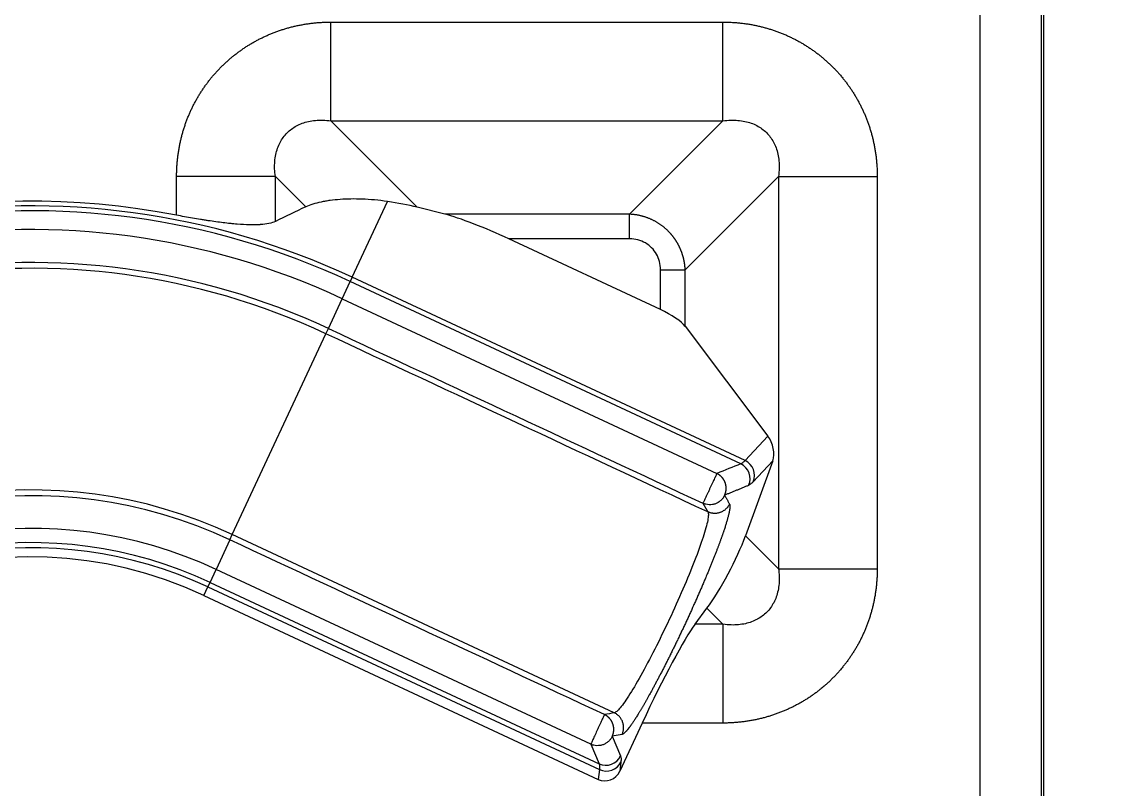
# Model space of a CAD drawing. Header units: millimetres. Extents: x -1286 to 291, y 5350 to 5880.
# Drawn here: x -252.12 to -218.93, y 5650.18 to 5673.81 of the extents above; entities that cross this region are included whole.
import ezdxf

# ---------------------------------------------------------------- set-up
doc = ezdxf.new("R2010")
doc.units = ezdxf.units.MM
doc.layers.add('粗实线层', color=7, linetype='Continuous', lineweight=35)

msp = doc.modelspace()

# ---------------------------------------------------------------- linework, layer by layer
at = {"layer": '粗实线层', "lineweight": 25}
for p, q in [((-220.719, 5632.528), (-220.719, 5677.863)), ((-220.643, 5632.644), (-220.643, 5677.94)), ((-222.599, 5632.105), (-222.6, 5676.972)), ((-242.597, 5673.798), (-230.525, 5673.798)), ((-239.937, 5668.098), (-242.597, 5670.757)), ((-242.597, 5670.757), (-230.525, 5670.757)), ((-233.398, 5667.884), (-230.525, 5670.757)), ((-247.348, 5667.854), (-247.348, 5669.047)), ((-243.371, 5668.11), (-244.308, 5669.047)), ((-244.308, 5667.663), (-244.308, 5669.047)), ((-231.688, 5666.174), (-228.815, 5669.047)), ((-228.815, 5669.047), (-228.815, 5656.975)), ((-225.774, 5669.047), (-225.774, 5656.975)), ((-241.939, 5665.946), (-240.853, 5668.276)), ((-239.088, 5667.884), (-239.937, 5668.098)), ((-233.398, 5667.884), (-239.088, 5667.884)), ((-232.448, 5664.948), (-237.114, 5667.124)), ((-233.398, 5667.124), (-237.114, 5667.124)), ((-241.939, 5665.946), (-242.002, 5665.81)), ((-229.841, 5660.304), (-241.939, 5665.946)), ((-232.448, 5664.948), (-232.448, 5666.174)), ((-231.688, 5664.434), (-231.688, 5666.174)), ((-242.248, 5665.284), (-242.002, 5665.81)), ((-229.976, 5660.203), (-242.002, 5665.81)), ((-242.675, 5664.367), (-242.248, 5665.284)), ((-242.248, 5665.284), (-230.712, 5659.905)), ((-245.633, 5658.024), (-242.751, 5664.206)), ((-242.751, 5664.206), (-242.675, 5664.367)), ((-231.688, 5664.434), (-229.138, 5661.056)), ((-229.138, 5661.056), (-229.841, 5660.304)), ((-228.989, 5660.298), (-229.83, 5657.99)), ((-228.989, 5660.298), (-229.592, 5659.653)), ((-231.14, 5658.988), (-230.989, 5658.721)), ((-245.708, 5657.863), (-245.633, 5658.024)), ((-233.872, 5652.54), (-245.633, 5658.024)), ((-229.83, 5657.99), (-228.815, 5656.975)), ((-245.708, 5657.863), (-246.133, 5656.951)), ((-246.319, 5656.553), (-246.133, 5656.951)), ((-234.598, 5651.572), (-246.133, 5656.951)), ((-246.506, 5656.152), (-246.385, 5656.412)), ((-246.385, 5656.412), (-246.319, 5656.553)), ((-246.385, 5656.412), (-234.328, 5650.79)), ((-246.319, 5656.553), (-234.341, 5650.968)), ((-246.506, 5656.152), (-234.365, 5650.491)), ((-231.385, 5655.264), (-231.017, 5655.757)), ((-231.017, 5655.757), (-230.525, 5655.264)), ((-230.525, 5655.264), (-231.385, 5655.264)), ((-233.013, 5652.223), (-233.703, 5650.743)), ((-230.525, 5652.223), (-233.013, 5652.223)), ((-233.933, 5651.816), (-233.676, 5651.211)), ((-233.63, 5651.873), (-233.932, 5651.817)), ((-234.598, 5651.572), (-234.341, 5650.968)), ((-233.669, 5651.019), (-233.703, 5650.743)), ((-234.328, 5650.79), (-234.365, 5650.491))]:
    msp.add_line(p, q, dxfattribs=at)
for centre, radius, start, end in [((-218.672, 5680.9), 84.503, 184.22236, 267.24672), ((-218.672, 5680.9), 83.513, 184.2412, 267.24672), ((-251.837, 5644.72), 23.565, 79.0194, 168.7706), ((-251.837, 5644.72), 23.42, 65, 270), ((-251.837, 5644.72), 23.271, 65, 270), ((-251.837, 5644.72), 22.691, 65, 270), ((-251.837, 5644.72), 21.678, 65, 270), ((-251.837, 5644.72), 21.5, 65, 270), ((-251.837, 5644.72), 14.68, 65, 270), ((-251.837, 5644.72), 14.501, 65, 270), ((-251.837, 5644.72), 13.496, 65, 270), ((-251.837, 5644.72), 13.057, 65, 270), ((-251.837, 5644.72), 12.901, 65, 270), ((-251.837, 5644.72), 12.615, 65, 154.3483), ((-224.702, 5680.9), 102.402, 208.57791, 345.69153), ((-224.702, 5680.9), 101.899, 208.57791, 345.69153), ((-224.702, 5680.9), 101.532, 208.69087, 345.63866), ((-224.702, 5680.9), 101.03, 208.69087, 345.63866)]:
    msp.add_arc(centre, radius, start, end, dxfattribs=at)
for centre, major_axis, ratio, start_param, end_param in [((-241.041, 5667.491), (2.767, -0.374), 0.28795, 1.199795, 1.54167), ((-237.623, 5667.124), (1.796, -0.781), 0.106861, 1.329756, 2.56894), ((-232.448, 5664.711), (0.798, -0.401), 0.239582, 0.451274, 1.690458), ((-229.286, 5660.677), (0.153, -0.536), 0.541709, 0.641352, 2.189588), ((-230.046, 5659.864), (0.367, -0.343), 0.962495, 0.327037, 1.87529), ((-230.188, 5659.749), (0.188, -0.466), 0.991872, 0.754568, 2.317223), ((-230.593, 5657.043), (-0.875, -1.68), 0.162866, 0.787286, 2.251888), ((-232.702, 5652.223), (-1.51, -3.214), 0.079183, 3.510396, 4.74958), ((-234.13, 5651.422), (0.462, 0.197), 0.993147, 3.877588, 5.441547), ((-234.123, 5651.23), (0.499, -0.061), 0.962495, 4.407895, 5.956133), ((-234.155, 5650.967), (-0.063, -0.518), 0.962495, 5.978692, 7.526929)]:
    msp.add_ellipse(centre, major_axis=major_axis, ratio=ratio, start_param=start_param, end_param=end_param, dxfattribs=at)
for points, degree, knots in [([(-247.348, 5669.047), (-247.348, 5669.54), (-247.253, 5670.015), (-247.161, 5670.479), (-246.981, 5670.912), (-246.804, 5671.338), (-246.548, 5671.72), (-246.295, 5672.098), (-245.651, 5672.742), (-245.272, 5672.996), (-244.891, 5673.252), (-244.464, 5673.43), (-244.032, 5673.61), (-243.567, 5673.703), (-243.091, 5673.798), (-242.597, 5673.798)], 2, [0, 0, 0, 0.125, 0.125, 0.25, 0.25, 0.375, 0.375, 0.5, 0.625, 0.625, 0.75, 0.75, 0.875, 0.875, 1, 1, 1]), ([(-230.525, 5673.798), (-230.032, 5673.798), (-229.556, 5673.703), (-229.093, 5673.611), (-228.659, 5673.43), (-228.234, 5673.254), (-227.852, 5672.998), (-227.474, 5672.744), (-226.829, 5672.101), (-226.575, 5671.722), (-226.32, 5671.34), (-226.142, 5670.914), (-225.962, 5670.481), (-225.869, 5670.017), (-225.774, 5669.541), (-225.774, 5669.047)], 2, [0, 0, 0, 0.125, 0.125, 0.25, 0.25, 0.375, 0.375, 0.5, 0.625, 0.625, 0.75, 0.75, 0.875, 0.875, 1, 1, 1]), ([(-230.525, 5670.757), (-230.525, 5670.811), (-230.525, 5670.878), (-230.525, 5671.033), (-230.525, 5671.122), (-230.525, 5671.321), (-230.525, 5671.43), (-230.525, 5671.668), (-230.525, 5671.795), (-230.525, 5672.066), (-230.525, 5672.208), (-230.525, 5672.505), (-230.525, 5672.66), (-230.525, 5672.976), (-230.525, 5673.138), (-230.525, 5673.466), (-230.525, 5673.632), (-230.525, 5673.798)], 3, [0, 0, 0, 0, 0.125, 0.125, 0.25, 0.25, 0.375, 0.375, 0.5, 0.5, 0.625, 0.625, 0.75, 0.75, 0.875, 0.875, 1, 1, 1, 1]), ([(-244.308, 5669.047), (-244.319, 5669.126), (-244.341, 5669.358), (-244.312, 5669.722), (-244.179, 5670.098), (-243.959, 5670.399), (-243.662, 5670.621), (-243.288, 5670.759), (-242.921, 5670.791), (-242.683, 5670.77), (-242.597, 5670.757)], 3, [0, 0, 0, 0, 0.076122, 0.22419, 0.364317, 0.497442, 0.630302, 0.769976, 0.917715, 1, 1, 1, 1]), ([(-230.525, 5670.757), (-230.446, 5670.769), (-230.214, 5670.79), (-229.85, 5670.762), (-229.474, 5670.629), (-229.173, 5670.409), (-228.95, 5670.111), (-228.813, 5669.738), (-228.781, 5669.37), (-228.802, 5669.133), (-228.815, 5669.047)], 3, [0, 0, 0, 0, 0.076122, 0.22419, 0.364317, 0.497442, 0.630302, 0.769976, 0.917715, 1, 1, 1, 1]), ([(-244.308, 5669.047), (-244.362, 5669.047), (-244.428, 5669.047), (-244.583, 5669.047), (-244.672, 5669.047), (-244.871, 5669.047), (-244.981, 5669.047), (-245.218, 5669.047), (-245.346, 5669.047), (-245.616, 5669.047), (-245.759, 5669.047), (-246.056, 5669.047), (-246.21, 5669.047), (-246.526, 5669.047), (-246.688, 5669.047), (-247.016, 5669.047), (-247.182, 5669.047), (-247.348, 5669.047)], 3, [0, 0, 0, 0, 0.125, 0.125, 0.25, 0.25, 0.375, 0.375, 0.5, 0.5, 0.625, 0.625, 0.75, 0.75, 0.875, 0.875, 1, 1, 1, 1]), ([(-240.853, 5668.276), (-240.991, 5668.296), (-241.125, 5668.311), (-241.384, 5668.335), (-241.51, 5668.343), (-241.752, 5668.352), (-241.87, 5668.354), (-242.097, 5668.351), (-242.207, 5668.346), (-242.419, 5668.331), (-242.522, 5668.321), (-242.669, 5668.301), (-242.717, 5668.293), (-242.788, 5668.281), (-242.811, 5668.277), (-242.857, 5668.268), (-242.879, 5668.264), (-242.991, 5668.24), (-243.075, 5668.218), (-243.232, 5668.169), (-243.305, 5668.141), (-243.371, 5668.11)], 3, [0, 0, 0, 0, 0.125, 0.125, 0.25, 0.25, 0.375, 0.375, 0.5, 0.5, 0.625, 0.625, 0.6875, 0.6875, 0.71875, 0.71875, 0.75, 0.75, 0.875, 0.875, 1, 1, 1, 1]), ([(-244.308, 5667.663), (-244.362, 5667.636), (-244.428, 5667.615), (-244.582, 5667.582), (-244.671, 5667.57), (-244.784, 5667.563), (-244.797, 5667.562), (-244.823, 5667.561), (-244.862, 5667.559), (-244.956, 5667.556), (-245.042, 5667.557), (-245.221, 5667.561), (-245.349, 5667.568), (-245.52, 5667.581), (-245.554, 5667.584), (-245.625, 5667.591), (-245.66, 5667.594), (-245.767, 5667.605), (-245.84, 5667.613), (-246.062, 5667.64), (-246.215, 5667.661), (-246.413, 5667.691), (-246.453, 5667.697), (-246.533, 5667.71), (-246.574, 5667.716), (-246.694, 5667.736), (-246.775, 5667.749), (-247.019, 5667.792), (-247.183, 5667.822), (-247.348, 5667.854)], 3, [0, 0, 0, 0, 0.125, 0.125, 0.25, 0.25, 0.265625, 0.265625, 0.28125, 0.3125, 0.375, 0.375, 0.5, 0.5, 0.53125, 0.53125, 0.5625, 0.5625, 0.625, 0.625, 0.75, 0.75, 0.78125, 0.78125, 0.8125, 0.8125, 0.875, 0.875, 1, 1, 1, 1]), ([(-233.398, 5667.124), (-233.398, 5667.207), (-233.398, 5667.29), (-233.398, 5667.448), (-233.398, 5667.523), (-233.398, 5667.659), (-233.398, 5667.719), (-233.398, 5667.818), (-233.398, 5667.857), (-233.398, 5667.884)], 3, [0, 0, 0, 0, 0.25, 0.25, 0.5, 0.5, 0.75, 0.75, 1, 1, 1, 1]), ([(-231.688, 5666.174), (-231.688, 5666.181), (-231.689, 5666.195), (-231.69, 5666.217), (-231.691, 5666.238), (-231.693, 5666.259), (-231.695, 5666.28), (-231.698, 5666.301), (-231.7, 5666.322), (-231.703, 5666.343), (-231.706, 5666.364), (-231.709, 5666.385), (-231.713, 5666.405), (-231.716, 5666.426), (-231.72, 5666.447), (-231.725, 5666.467), (-231.729, 5666.488), (-231.734, 5666.508), (-231.738, 5666.528), (-231.744, 5666.548), (-231.749, 5666.568), (-231.754, 5666.588), (-231.76, 5666.608), (-231.766, 5666.628), (-231.772, 5666.647), (-231.779, 5666.667), (-231.785, 5666.686), (-231.792, 5666.706), (-231.799, 5666.725), (-231.806, 5666.744), (-231.814, 5666.763), (-231.821, 5666.782), (-231.829, 5666.8), (-231.837, 5666.819), (-231.845, 5666.837), (-231.854, 5666.856), (-231.862, 5666.874), (-231.871, 5666.892), (-231.88, 5666.91), (-231.889, 5666.927), (-231.899, 5666.945), (-231.908, 5666.963), (-231.918, 5666.98), (-231.928, 5666.997), (-231.938, 5667.014), (-231.948, 5667.031), (-231.958, 5667.048), (-231.969, 5667.064), (-231.98, 5667.081), (-231.99, 5667.097), (-232.001, 5667.113), (-232.013, 5667.129), (-232.024, 5667.145), (-232.035, 5667.161), (-232.047, 5667.176), (-232.059, 5667.192), (-232.07, 5667.207), (-232.082, 5667.222), (-232.095, 5667.237), (-232.107, 5667.252), (-232.119, 5667.266), (-232.132, 5667.28), (-232.144, 5667.295), (-232.157, 5667.309), (-232.17, 5667.322), (-232.183, 5667.336), (-232.196, 5667.35), (-232.213, 5667.367), (-232.235, 5667.388), (-232.26, 5667.412), (-232.287, 5667.436), (-232.314, 5667.46), (-232.342, 5667.483), (-232.37, 5667.506), (-232.399, 5667.528), (-232.429, 5667.549), (-232.459, 5667.571), (-232.489, 5667.591), (-232.52, 5667.611), (-232.552, 5667.631), (-232.584, 5667.65), (-232.617, 5667.668), (-232.65, 5667.686), (-232.684, 5667.703), (-232.718, 5667.719), (-232.752, 5667.734), (-232.788, 5667.749), (-232.823, 5667.764), (-232.859, 5667.777), (-232.895, 5667.79), (-232.932, 5667.802), (-232.969, 5667.813), (-233.007, 5667.824), (-233.045, 5667.834), (-233.083, 5667.843), (-233.121, 5667.851), (-233.16, 5667.858), (-233.199, 5667.865), (-233.239, 5667.87), (-233.278, 5667.875), (-233.318, 5667.879), (-233.358, 5667.882), (-233.385, 5667.884), (-233.398, 5667.884)], 3, [0, 0, 0, 0, 0.00808, 0.016146, 0.024198, 0.032235, 0.040257, 0.048264, 0.056257, 0.064234, 0.072197, 0.080145, 0.088079, 0.095998, 0.103902, 0.111792, 0.119666, 0.127526, 0.13537, 0.143199, 0.151012, 0.15881, 0.166592, 0.174358, 0.182108, 0.189842, 0.19756, 0.205262, 0.212948, 0.220618, 0.228271, 0.235909, 0.243531, 0.251136, 0.258726, 0.2663, 0.273858, 0.281401, 0.288929, 0.296441, 0.303938, 0.31142, 0.318886, 0.326337, 0.333771, 0.34119, 0.348592, 0.355978, 0.363347, 0.3707, 0.378036, 0.385355, 0.392657, 0.399942, 0.40721, 0.41446, 0.421693, 0.428909, 0.436107, 0.443288, 0.450451, 0.457597, 0.464726, 0.471836, 0.47893, 0.486005, 0.493064, 0.500104, 0.513405, 0.526768, 0.540193, 0.55368, 0.567228, 0.580837, 0.594506, 0.608236, 0.622024, 0.63587, 0.649773, 0.663733, 0.677747, 0.691816, 0.70594, 0.72012, 0.734356, 0.748649, 0.762999, 0.777406, 0.79187, 0.806391, 0.820967, 0.835599, 0.850285, 0.865024, 0.879815, 0.894657, 0.909552, 0.924498, 0.939497, 0.954547, 0.969648, 0.9848, 1, 1, 1, 1]), ([(-230.713, 5659.904), (-230.715, 5659.898), (-230.723, 5659.882), (-230.747, 5659.832), (-230.763, 5659.797), (-230.801, 5659.715), (-230.824, 5659.667), (-230.872, 5659.563), (-230.898, 5659.507), (-230.924, 5659.451)], 3, [0, 0, 0, 0, 0.25, 0.25, 0.5, 0.5, 0.75, 0.75, 1, 1, 1, 1]), ([(-230.472, 5659.236), (-230.47, 5659.239), (-230.468, 5659.246), (-230.463, 5659.256), (-230.459, 5659.265), (-230.456, 5659.275), (-230.452, 5659.285), (-230.449, 5659.295), (-230.446, 5659.306), (-230.443, 5659.316), (-230.44, 5659.326), (-230.438, 5659.336), (-230.435, 5659.347), (-230.433, 5659.357), (-230.431, 5659.368), (-230.43, 5659.378), (-230.429, 5659.388), (-230.427, 5659.399), (-230.426, 5659.409), (-230.426, 5659.42), (-230.425, 5659.431), (-230.425, 5659.441), (-230.425, 5659.452), (-230.425, 5659.462), (-230.426, 5659.473), (-230.426, 5659.483), (-230.427, 5659.494), (-230.428, 5659.504), (-230.429, 5659.515), (-230.431, 5659.525), (-230.432, 5659.535), (-230.434, 5659.546), (-230.437, 5659.556), (-230.439, 5659.566), (-230.441, 5659.577), (-230.444, 5659.587), (-230.447, 5659.597), (-230.45, 5659.607), (-230.454, 5659.617), (-230.457, 5659.627), (-230.461, 5659.636), (-230.465, 5659.646), (-230.469, 5659.656), (-230.474, 5659.665), (-230.478, 5659.675), (-230.483, 5659.684), (-230.488, 5659.693), (-230.493, 5659.702), (-230.499, 5659.711), (-230.504, 5659.72), (-230.51, 5659.729), (-230.516, 5659.737), (-230.522, 5659.746), (-230.528, 5659.754), (-230.534, 5659.763), (-230.541, 5659.771), (-230.548, 5659.779), (-230.555, 5659.787), (-230.562, 5659.794), (-230.569, 5659.802), (-230.576, 5659.809), (-230.584, 5659.816), (-230.591, 5659.824), (-230.599, 5659.83), (-230.607, 5659.837), (-230.615, 5659.844), (-230.624, 5659.85), (-230.632, 5659.856), (-230.64, 5659.863), (-230.649, 5659.868), (-230.658, 5659.874), (-230.667, 5659.88), (-230.676, 5659.885), (-230.685, 5659.89), (-230.694, 5659.895), (-230.703, 5659.9), (-230.709, 5659.903), (-230.712, 5659.904)], 3, [0, 0, 0, 0, 0.013545, 0.02708, 0.040607, 0.054125, 0.067634, 0.081134, 0.094626, 0.10811, 0.121585, 0.135052, 0.148511, 0.161962, 0.175405, 0.188841, 0.202269, 0.21569, 0.229103, 0.24251, 0.255909, 0.269301, 0.282687, 0.296066, 0.309439, 0.322806, 0.336166, 0.349521, 0.362869, 0.376212, 0.38955, 0.402882, 0.41621, 0.429532, 0.442849, 0.456162, 0.46947, 0.482774, 0.496074, 0.50937, 0.522662, 0.535951, 0.549236, 0.562517, 0.575796, 0.589071, 0.602344, 0.615614, 0.628882, 0.642147, 0.65541, 0.668671, 0.681931, 0.695188, 0.708444, 0.721699, 0.734953, 0.748205, 0.761457, 0.774708, 0.787958, 0.801208, 0.814458, 0.827708, 0.840957, 0.854207, 0.867457, 0.880707, 0.893958, 0.90721, 0.920462, 0.933716, 0.94697, 0.960225, 0.973482, 0.98674, 1, 1, 1, 1]), ([(-230.472, 5659.235), (-230.486, 5659.205), (-230.503, 5659.177), (-230.542, 5659.123), (-230.564, 5659.099), (-230.612, 5659.054), (-230.639, 5659.034), (-230.695, 5658.999), (-230.725, 5658.985), (-230.786, 5658.962), (-230.818, 5658.954), (-230.883, 5658.943), (-230.916, 5658.941), (-230.982, 5658.944), (-231.015, 5658.948), (-231.079, 5658.963), (-231.11, 5658.974), (-231.14, 5658.988)], 3, [0, 0, 0, 0, 0.125, 0.125, 0.25, 0.25, 0.375, 0.375, 0.5, 0.5, 0.625, 0.625, 0.75, 0.75, 0.875, 0.875, 1, 1, 1, 1]), ([(-230.924, 5659.451), (-230.937, 5659.423), (-230.95, 5659.394), (-230.976, 5659.338), (-230.989, 5659.311), (-231.014, 5659.257), (-231.026, 5659.232), (-231.048, 5659.184), (-231.059, 5659.161), (-231.078, 5659.119), (-231.087, 5659.1), (-231.103, 5659.067), (-231.11, 5659.052), (-231.121, 5659.028), (-231.126, 5659.018), (-231.133, 5659.003), (-231.135, 5658.999), (-231.136, 5658.997)], 3, [0, 0, 0, 0, 0.125, 0.125, 0.25, 0.25, 0.375, 0.375, 0.5, 0.5, 0.625, 0.625, 0.75, 0.75, 0.875, 0.875, 1, 1, 1, 1]), ([(-230.323, 5658.964), (-230.304, 5658.929), (-230.326, 5658.732), (-230.407, 5658.419), (-230.543, 5658.004), (-230.728, 5657.503), (-230.846, 5657.209), (-230.963, 5656.919), (-231.233, 5656.282), (-231.381, 5655.951), (-231.53, 5655.616), (-231.838, 5654.956), (-231.998, 5654.627), (-232.156, 5654.302), (-232.47, 5653.686), (-232.618, 5653.409), (-232.767, 5653.129), (-233.034, 5652.661), (-233.15, 5652.474), (-233.266, 5652.288), (-233.454, 5652.025), (-233.591, 5651.881), (-233.63, 5651.873)], 2, [0, 0, 0, 0.0625, 0.125, 0.1875, 0.25, 0.3125, 0.3125, 0.375, 0.4375, 0.4375, 0.5, 0.5625, 0.5625, 0.625, 0.6875, 0.6875, 0.75, 0.8125, 0.8125, 0.875, 0.9375, 1, 1, 1]), ([(-230.989, 5658.721), (-230.977, 5658.702), (-230.961, 5658.609), (-231.027, 5658.271), (-231.235, 5657.632), (-231.554, 5656.81), (-231.955, 5655.883), (-232.401, 5654.933), (-232.852, 5654.047), (-233.266, 5653.307), (-233.606, 5652.78), (-233.79, 5652.572), (-233.857, 5652.541), (-233.872, 5652.54)], 3, [0, 0, 0, 0, 0.055567, 0.156855, 0.257859, 0.358496, 0.459006, 0.559407, 0.659935, 0.760644, 0.86166, 0.963082, 1, 1, 1, 1]), ([(-225.774, 5656.975), (-225.774, 5656.482), (-225.869, 5656.006), (-225.961, 5655.543), (-226.141, 5655.109), (-226.318, 5654.684), (-226.574, 5654.302), (-226.828, 5653.923), (-227.471, 5653.279), (-227.85, 5653.025), (-228.232, 5652.769), (-228.658, 5652.592), (-229.091, 5652.412), (-229.555, 5652.319), (-230.031, 5652.224), (-230.525, 5652.223)], 2, [0, 0, 0, 0.125, 0.125, 0.25, 0.25, 0.375, 0.375, 0.5, 0.625, 0.625, 0.75, 0.75, 0.875, 0.875, 1, 1, 1]), ([(-228.815, 5656.975), (-228.803, 5656.896), (-228.781, 5656.663), (-228.81, 5656.3), (-228.943, 5655.924), (-229.163, 5655.623), (-229.46, 5655.4), (-229.834, 5655.263), (-230.201, 5655.231), (-230.439, 5655.252), (-230.525, 5655.264)], 3, [0, 0, 0, 0, 0.076122, 0.22419, 0.364317, 0.497442, 0.630302, 0.769976, 0.917715, 1, 1, 1, 1]), ([(-228.815, 5656.975), (-228.76, 5656.975), (-228.694, 5656.975), (-228.539, 5656.975), (-228.45, 5656.975), (-228.251, 5656.975), (-228.142, 5656.975), (-227.904, 5656.975), (-227.776, 5656.975), (-227.506, 5656.975), (-227.363, 5656.975), (-227.067, 5656.975), (-226.912, 5656.975), (-226.596, 5656.975), (-226.434, 5656.975), (-226.106, 5656.975), (-225.94, 5656.975), (-225.774, 5656.975)], 3, [0, 0, 0, 0, 0.125, 0.125, 0.25, 0.25, 0.375, 0.375, 0.5, 0.5, 0.625, 0.625, 0.75, 0.75, 0.875, 0.875, 1, 1, 1, 1]), ([(-234.173, 5652.484), (-234.174, 5652.482), (-234.176, 5652.478), (-234.183, 5652.464), (-234.187, 5652.454), (-234.198, 5652.43), (-234.205, 5652.416), (-234.221, 5652.382), (-234.23, 5652.363), (-234.249, 5652.321), (-234.26, 5652.298), (-234.282, 5652.25), (-234.294, 5652.224), (-234.319, 5652.171), (-234.332, 5652.143), (-234.359, 5652.086), (-234.372, 5652.058), (-234.385, 5652.029)], 3, [0, 0, 0, 0, 0.125, 0.125, 0.25, 0.25, 0.375, 0.375, 0.5, 0.5, 0.625, 0.625, 0.75, 0.75, 0.875, 0.875, 1, 1, 1, 1]), ([(-233.932, 5651.817), (-233.93, 5651.82), (-233.927, 5651.827), (-233.923, 5651.838), (-233.919, 5651.848), (-233.915, 5651.859), (-233.911, 5651.87), (-233.908, 5651.881), (-233.904, 5651.892), (-233.901, 5651.903), (-233.899, 5651.914), (-233.896, 5651.925), (-233.894, 5651.937), (-233.892, 5651.948), (-233.89, 5651.96), (-233.889, 5651.971), (-233.888, 5651.983), (-233.887, 5651.994), (-233.886, 5652.006), (-233.886, 5652.018), (-233.886, 5652.029), (-233.886, 5652.041), (-233.886, 5652.053), (-233.887, 5652.064), (-233.888, 5652.076), (-233.889, 5652.088), (-233.891, 5652.099), (-233.893, 5652.111), (-233.895, 5652.123), (-233.897, 5652.134), (-233.9, 5652.146), (-233.903, 5652.157), (-233.906, 5652.169), (-233.909, 5652.18), (-233.913, 5652.191), (-233.917, 5652.203), (-233.921, 5652.214), (-233.926, 5652.225), (-233.931, 5652.236), (-233.936, 5652.247), (-233.941, 5652.257), (-233.947, 5652.268), (-233.952, 5652.279), (-233.958, 5652.289), (-233.965, 5652.299), (-233.971, 5652.309), (-233.978, 5652.319), (-233.985, 5652.329), (-233.993, 5652.339), (-234, 5652.348), (-234.008, 5652.358), (-234.016, 5652.367), (-234.025, 5652.376), (-234.033, 5652.384), (-234.042, 5652.393), (-234.051, 5652.401), (-234.06, 5652.409), (-234.07, 5652.417), (-234.079, 5652.425), (-234.089, 5652.433), (-234.099, 5652.44), (-234.109, 5652.447), (-234.119, 5652.454), (-234.13, 5652.46), (-234.141, 5652.466), (-234.152, 5652.472), (-234.163, 5652.478), (-234.17, 5652.482), (-234.174, 5652.483)], 3, [0, 0, 0, 0, 0.014518, 0.029053, 0.043604, 0.058172, 0.072756, 0.087357, 0.101974, 0.116609, 0.131261, 0.145931, 0.160617, 0.175322, 0.190044, 0.204784, 0.219543, 0.234319, 0.249114, 0.263928, 0.27876, 0.293612, 0.308482, 0.323372, 0.338281, 0.353209, 0.368158, 0.383126, 0.398114, 0.413123, 0.428152, 0.443202, 0.458272, 0.473363, 0.488476, 0.503609, 0.518764, 0.533941, 0.549139, 0.56436, 0.579602, 0.594866, 0.610153, 0.625463, 0.640795, 0.65615, 0.671528, 0.686929, 0.702353, 0.717801, 0.733272, 0.748767, 0.764286, 0.779829, 0.795395, 0.810986, 0.826601, 0.842241, 0.857905, 0.873594, 0.889307, 0.905045, 0.920808, 0.936597, 0.95241, 0.968248, 0.984111, 1, 1, 1, 1]), ([(-233.63, 5651.873), (-233.616, 5651.903), (-233.605, 5651.934), (-233.59, 5651.998), (-233.586, 5652.031), (-233.583, 5652.096), (-233.585, 5652.129), (-233.595, 5652.194), (-233.603, 5652.226), (-233.625, 5652.287), (-233.64, 5652.317), (-233.673, 5652.373), (-233.693, 5652.399), (-233.737, 5652.448), (-233.761, 5652.47), (-233.814, 5652.509), (-233.842, 5652.526), (-233.872, 5652.54)], 3, [0, 0, 0, 0, 0.125, 0.125, 0.25, 0.25, 0.375, 0.375, 0.5, 0.5, 0.625, 0.625, 0.75, 0.75, 0.875, 0.875, 1, 1, 1, 1]), ([(-234.385, 5652.029), (-234.412, 5651.972), (-234.438, 5651.916), (-234.487, 5651.81), (-234.51, 5651.761), (-234.549, 5651.678), (-234.565, 5651.644), (-234.588, 5651.594), (-234.595, 5651.579), (-234.597, 5651.575)], 3, [0, 0, 0, 0, 0.25, 0.25, 0.5, 0.5, 0.75, 0.75, 1, 1, 1, 1]), ([(-233.932, 5651.816), (-233.946, 5651.786), (-233.963, 5651.758), (-234.002, 5651.705), (-234.024, 5651.681), (-234.073, 5651.637), (-234.099, 5651.617), (-234.155, 5651.583), (-234.185, 5651.569), (-234.246, 5651.546), (-234.278, 5651.538), (-234.343, 5651.528), (-234.376, 5651.526), (-234.441, 5651.529), (-234.474, 5651.533), (-234.537, 5651.548), (-234.569, 5651.559), (-234.598, 5651.572)], 3, [0, 0, 0, 0, 0.125, 0.125, 0.25, 0.25, 0.375, 0.375, 0.5, 0.5, 0.625, 0.625, 0.75, 0.75, 0.875, 0.875, 1, 1, 1, 1])]:
    msp.add_open_spline(points, degree=degree, knots=knots, dxfattribs=at)
for points, weights in [([(-242.597, 5670.757), (-242.597, 5671.22), (-242.597, 5672.377), (-242.597, 5673.798)], [1.1024598737, 0.965841573989, 0.965846708959, 1.10247527861]), ([(-228.815, 5669.047), (-228.352, 5669.047), (-227.195, 5669.047), (-225.774, 5669.047)], [1.1024598737, 0.965841573989, 0.965846708959, 1.10247527861]), ([(-232.448, 5666.174), (-232.092, 5666.174), (-231.803, 5666.174), (-231.688, 5666.174)], [1.10245000855, 0.965843397504, 0.965849997469, 1.10246980844]), ([(-230.323, 5658.964), (-230.448, 5658.7), (-230.724, 5658.599), (-230.989, 5658.721)], [1.17035163364, 0.94321637595, 0.943216122122, 1.17035087215]), ([(-230.525, 5655.264), (-230.525, 5654.802), (-230.525, 5653.645), (-230.525, 5652.223)], [1.1024598737, 0.965841573989, 0.965846708959, 1.10247527861])]:
    msp.add_rational_spline(points, weights, degree=3, dxfattribs=at)
for points, degree in [([(-243.371, 5668.11), (-243.683, 5667.965), (-243.996, 5667.816), (-244.308, 5667.663)], 3), ([(-232.448, 5666.174), (-232.448, 5666.262), (-232.469, 5666.431), (-232.563, 5666.664), (-232.712, 5666.859), (-232.908, 5667.009), (-233.141, 5667.103), (-233.31, 5667.124), (-233.398, 5667.124)], 3), ([(-230.989, 5658.721), (-234.91, 5660.549), (-238.83, 5662.378), (-242.751, 5664.206)], 3), ([(-242.675, 5664.367), (-238.83, 5662.574), (-234.985, 5660.781), (-231.14, 5658.988)], 3), ([(-229.841, 5660.304), (-229.868, 5660.277), (-229.918, 5660.232), (-229.959, 5660.209), (-229.976, 5660.203)], 3), ([(-229.976, 5660.203), (-230.222, 5660.104), (-230.467, 5660.004), (-230.712, 5659.905)], 3), ([(-229.592, 5659.653), (-229.621, 5659.622), (-229.674, 5659.572), (-229.716, 5659.545), (-229.734, 5659.538)], 3), ([(-229.734, 5659.538), (-230.473, 5659.236)], 1), ([(-230.473, 5659.236), (-230.323, 5658.964)], 1), ([(-234.173, 5652.484), (-238.018, 5654.277), (-241.863, 5656.07), (-245.708, 5657.863)], 3), ([(-233.872, 5652.54), (-233.972, 5652.521), (-234.073, 5652.503), (-234.173, 5652.484)], 3), ([(-234.341, 5650.968), (-234.333, 5650.951), (-234.323, 5650.904), (-234.324, 5650.832), (-234.328, 5650.79)], 3), ([(-233.676, 5651.211), (-233.668, 5651.192), (-233.659, 5651.142), (-233.664, 5651.064), (-233.669, 5651.019)], 3)]:
    msp.add_open_spline(points, degree=degree, dxfattribs=at)

doc.saveas('drawing.dxf')
